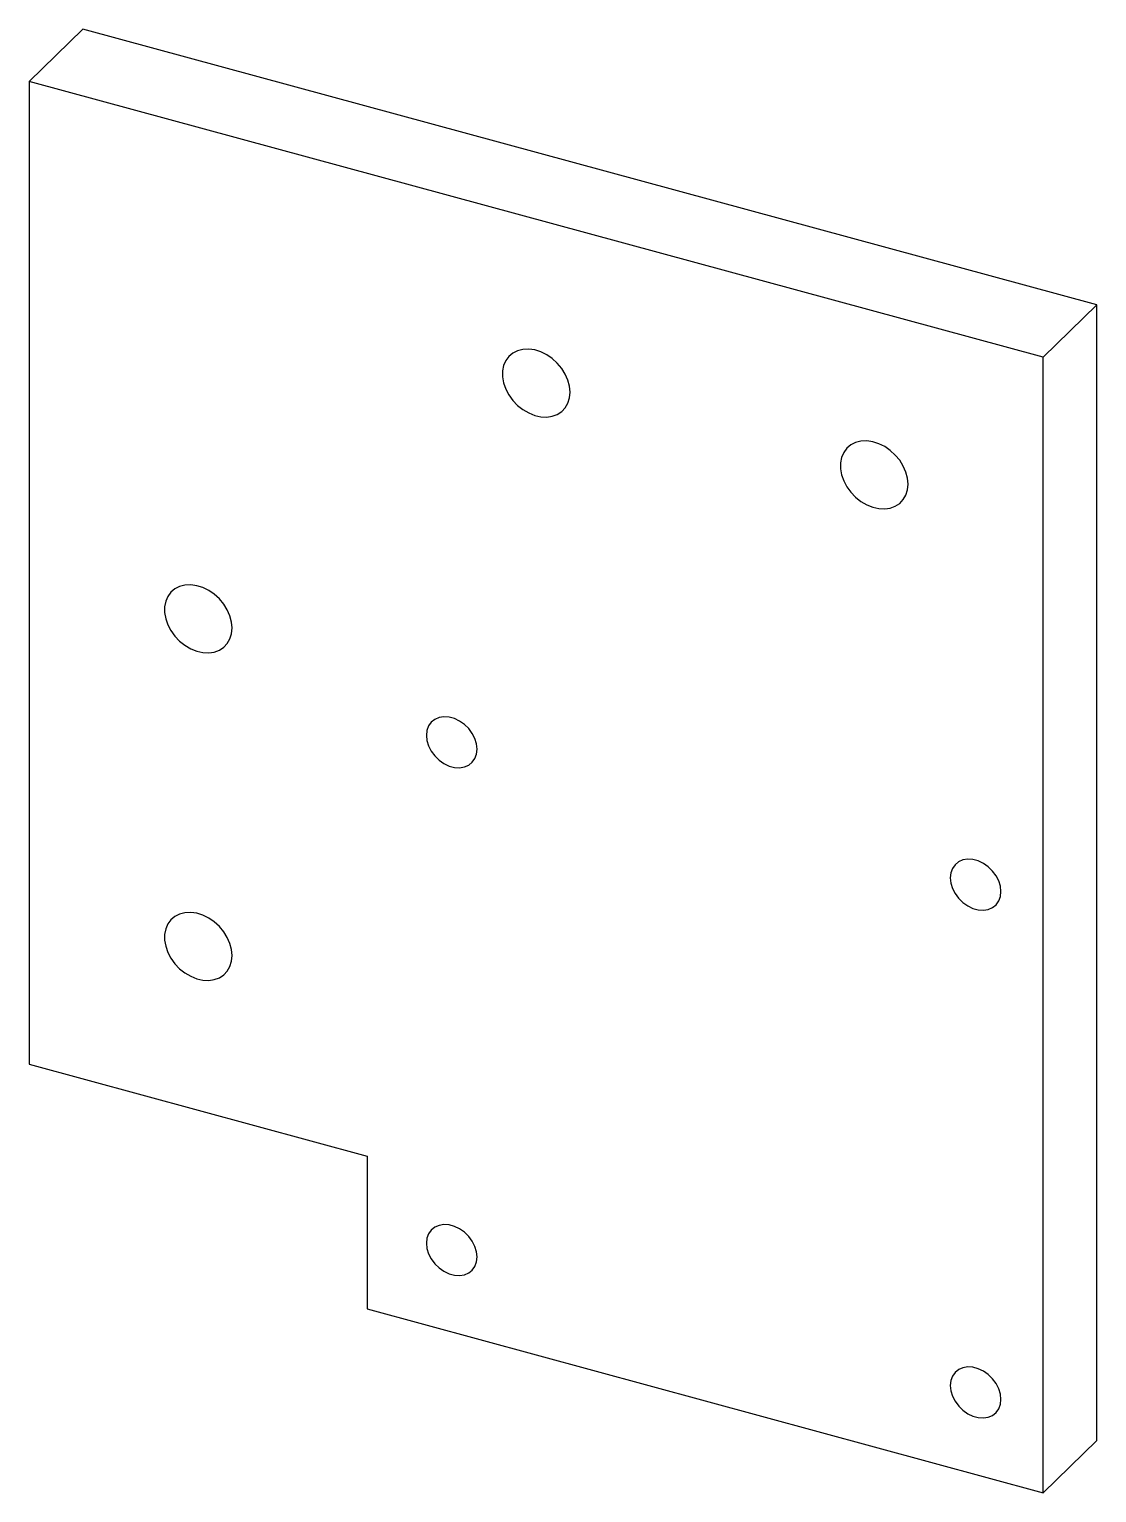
# Paper-space layout '_Trimetric' of a CAD drawing. Header units: millimetres. Extents: x -2.8 to 53.1, y -76.6 to 0.
import ezdxf

# ---------------------------------------------------------------- set-up
doc = ezdxf.new("R2010")
doc.units = ezdxf.units.MM

psp = doc.layouts.new('_Trimetric')

# ---------------------------------------------------------------- linework, layer by layer
at = {"color": 7, "linetype": 'Continuous', "lineweight": 25}
for p, q in [((-2.8, -2.733), (0, 0)), ((53.065, -14.422), (0, 0)), ((50.265, -17.155), (-2.8, -2.733)), ((-2.8, -2.733), (-2.8, -54.163)), ((50.265, -17.155), (53.065, -14.422)), ((53.065, -73.851), (53.065, -14.422)), ((50.265, -76.584), (50.265, -17.155)), ((-2.8, -54.163), (14.888, -58.97)), ((14.888, -58.97), (14.888, -66.969)), ((14.888, -66.969), (50.265, -76.584)), ((50.265, -76.584), (53.065, -73.851))]:
    psp.add_line(p, q, dxfattribs=at)
at = {"color": 7, "linetype": 'Continuous', "lineweight": 25, "flags": 128}
for points in [[(25.501, -18.996), (25.473, -18.683), (25.388, -18.363), (25.251, -18.049), (25.064, -17.75), (24.835, -17.475), (24.571, -17.234), (24.279, -17.034), (23.97, -16.881), (23.653, -16.782), (23.339, -16.737), (23.037, -16.75), (22.758, -16.82), (22.51, -16.944), (22.301, -17.119), (22.139, -17.339), (22.027, -17.596), (21.971, -17.883), (21.971, -18.191), (22.027, -18.508), (22.139, -18.826), (22.301, -19.134), (22.51, -19.423), (22.758, -19.682), (23.037, -19.903), (23.339, -20.08), (23.653, -20.207), (23.97, -20.279), (24.279, -20.295), (24.571, -20.253), (24.835, -20.156), (25.064, -20.006), (25.251, -19.808), (25.388, -19.568), (25.473, -19.295), (25.501, -18.996)], [(43.19, -23.804), (43.161, -23.49), (43.077, -23.171), (42.939, -22.856), (42.753, -22.557), (42.524, -22.282), (42.259, -22.041), (41.967, -21.841), (41.658, -21.689), (41.341, -21.589), (41.027, -21.545), (40.726, -21.558), (40.446, -21.627), (40.198, -21.752), (39.99, -21.926), (39.827, -22.146), (39.716, -22.404), (39.659, -22.691), (39.659, -22.998), (39.716, -23.316), (39.827, -23.634), (39.99, -23.942), (40.198, -24.23), (40.446, -24.489), (40.726, -24.71), (41.027, -24.887), (41.341, -25.014), (41.658, -25.086), (41.967, -25.102), (42.259, -25.06), (42.524, -24.963), (42.753, -24.813), (42.939, -24.615), (43.077, -24.375), (43.161, -24.102), (43.19, -23.804)], [(7.813, -31.332), (7.784, -31.019), (7.7, -30.699), (7.562, -30.385), (7.376, -30.086), (7.147, -29.811), (6.882, -29.57), (6.591, -29.37), (6.281, -29.217), (5.965, -29.118), (5.65, -29.073), (5.349, -29.086), (5.07, -29.156), (4.822, -29.28), (4.613, -29.455), (4.45, -29.675), (4.339, -29.932), (4.282, -30.219), (4.282, -30.527), (4.339, -30.844), (4.45, -31.162), (4.613, -31.47), (4.822, -31.759), (5.07, -32.018), (5.349, -32.239), (5.65, -32.416), (5.965, -32.543), (6.281, -32.615), (6.591, -32.631), (6.882, -32.589), (7.147, -32.492), (7.376, -32.342), (7.562, -32.144), (7.7, -31.904), (7.784, -31.631), (7.813, -31.332)], [(20.635, -37.673), (20.606, -37.398), (20.52, -37.119), (20.381, -36.849), (20.196, -36.598), (19.971, -36.379), (19.718, -36.201), (19.447, -36.072), (19.169, -35.996), (18.898, -35.978), (18.645, -36.019), (18.42, -36.116), (18.235, -36.265), (18.096, -36.46), (18.01, -36.693), (17.981, -36.952), (18.01, -37.227), (18.096, -37.506), (18.235, -37.777), (18.42, -38.027), (18.645, -38.246), (18.898, -38.424), (19.169, -38.554), (19.447, -38.629), (19.718, -38.647), (19.971, -38.606), (20.196, -38.509), (20.381, -38.36), (20.52, -38.165), (20.606, -37.933), (20.635, -37.673)], [(48.052, -45.124), (48.023, -44.849), (47.937, -44.57), (47.798, -44.3), (47.613, -44.05), (47.388, -43.831), (47.135, -43.653), (46.864, -43.523), (46.586, -43.448), (46.315, -43.43), (46.062, -43.47), (45.837, -43.567), (45.652, -43.717), (45.513, -43.912), (45.427, -44.144), (45.398, -44.403), (45.427, -44.679), (45.513, -44.958), (45.652, -45.228), (45.837, -45.478), (46.062, -45.697), (46.315, -45.875), (46.586, -46.005), (46.864, -46.08), (47.135, -46.098), (47.388, -46.058), (47.613, -45.961), (47.798, -45.811), (47.937, -45.616), (48.023, -45.384), (48.052, -45.124)], [(7.813, -48.476), (7.784, -48.162), (7.7, -47.843), (7.562, -47.528), (7.376, -47.229), (7.147, -46.954), (6.882, -46.713), (6.591, -46.513), (6.281, -46.361), (5.965, -46.261), (5.65, -46.217), (5.349, -46.23), (5.07, -46.3), (4.822, -46.424), (4.613, -46.598), (4.45, -46.818), (4.339, -47.076), (4.282, -47.363), (4.282, -47.67), (4.339, -47.988), (4.45, -48.306), (4.613, -48.614), (4.822, -48.902), (5.07, -49.161), (5.349, -49.383), (5.65, -49.559), (5.965, -49.686), (6.281, -49.758), (6.591, -49.774), (6.882, -49.733), (7.147, -49.635), (7.376, -49.485), (7.562, -49.287), (7.7, -49.048), (7.784, -48.774), (7.813, -48.476)], [(20.637, -64.246), (20.608, -63.971), (20.522, -63.692), (20.384, -63.421), (20.198, -63.171), (19.974, -62.952), (19.72, -62.774), (19.449, -62.644), (19.172, -62.569), (18.9, -62.551), (18.647, -62.592), (18.423, -62.689), (18.237, -62.838), (18.098, -63.033), (18.013, -63.265), (17.984, -63.525), (18.013, -63.8), (18.098, -64.079), (18.237, -64.349), (18.423, -64.6), (18.647, -64.819), (18.9, -64.997), (19.172, -65.126), (19.449, -65.202), (19.72, -65.22), (19.974, -65.179), (20.198, -65.082), (20.384, -64.933), (20.522, -64.738), (20.608, -64.505), (20.637, -64.246)], [(48.054, -71.697), (48.025, -71.422), (47.939, -71.143), (47.801, -70.873), (47.615, -70.623), (47.391, -70.404), (47.137, -70.225), (46.866, -70.096), (46.589, -70.02), (46.317, -70.003), (46.064, -70.043), (45.84, -70.14), (45.654, -70.289), (45.515, -70.484), (45.43, -70.717), (45.401, -70.976), (45.43, -71.251), (45.515, -71.53), (45.654, -71.801), (45.84, -72.051), (46.064, -72.27), (46.317, -72.448), (46.589, -72.578), (46.866, -72.653), (47.137, -72.671), (47.391, -72.631), (47.615, -72.534), (47.801, -72.384), (47.939, -72.189), (48.025, -71.957), (48.054, -71.697)]]:
    psp.add_lwpolyline(points, dxfattribs=at)

doc.saveas('drawing.dxf')
